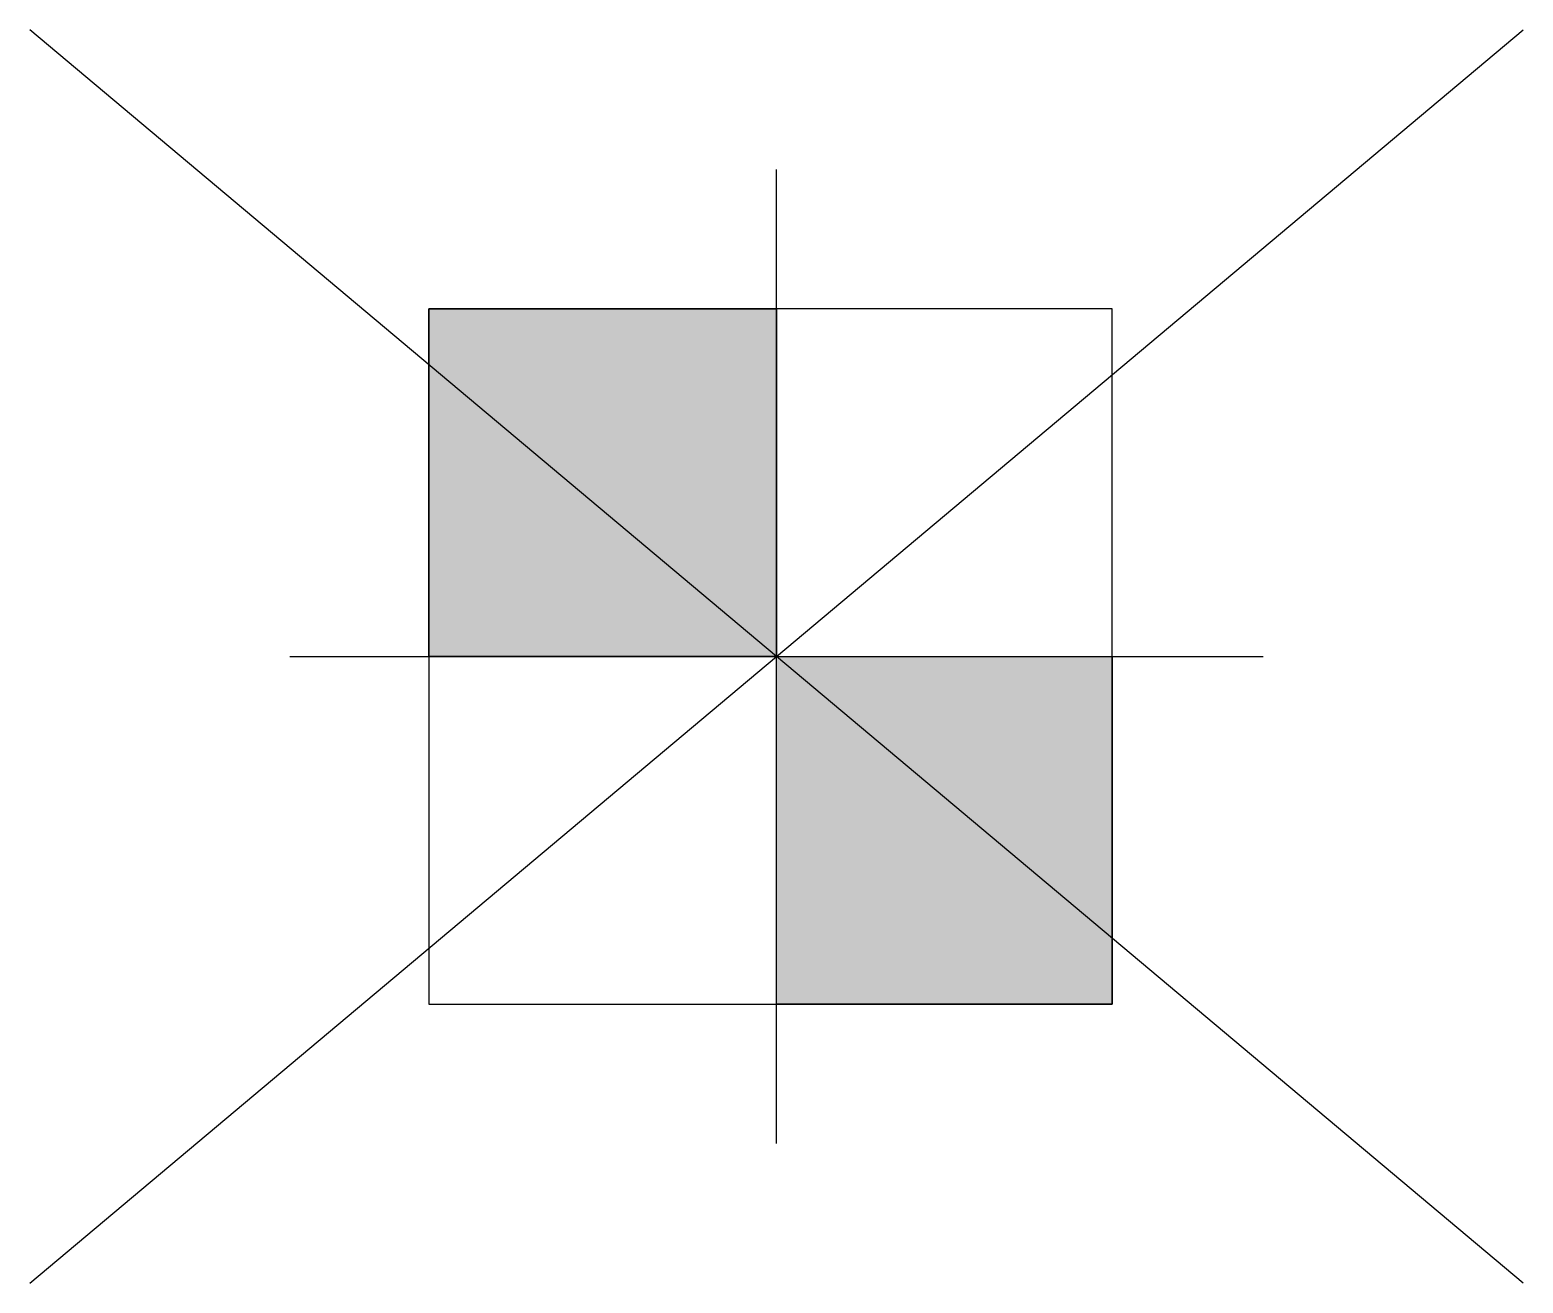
# Model space of a CAD drawing. Extents: x -0.64 to 0.64, y -0.54 to 0.54.
import ezdxf

# ---------------------------------------------------------------- set-up
doc = ezdxf.new("R2010")
doc.units = 0
doc.header["$LTSCALE"] = 0.2

msp = doc.modelspace()

# ---------------------------------------------------------------- hatches: boundary and pattern name
at = {"ltscale": 0.5}
h = msp.add_hatch(color=256, dxfattribs=at)
h.paths.add_polyline_path([(-0.3, 0.3), (0, 0.3), (0, 0), (-0.3, 0)])
h.paths.add_polyline_path([(0, 0), (0.2895, 0), (0.2895, -0.3), (0, -0.3)])

# ---------------------------------------------------------------- linework, layer by layer
at = {"color": 0}
for p, q in [((-0.6442, -0.5406), (0.6442, 0.5406)), ((0.6442, -0.5406), (-0.6442, 0.5406))]:
    msp.add_line(p, q, dxfattribs=at)
at = {"ltscale": 0.5}
for p, q in [((0, -0.42), (0, 0.42)), ((-0.42, 0), (0.42, 0))]:
    msp.add_line(p, q, dxfattribs=at)
at = {"ltscale": 0.5, "flags": 128}
for points in [[(0.2895, 0.3), (-0.3, 0.3), (-0.3, -0.3), (0.2895, -0.3)], [(-0.3, 0.3), (0, 0.3), (0, 0), (-0.3, 0)], [(0, 0), (0.2895, 0), (0.2895, -0.3), (0, -0.3)]]:
    msp.add_lwpolyline(points, close=True, dxfattribs=at)

doc.saveas('drawing.dxf')
